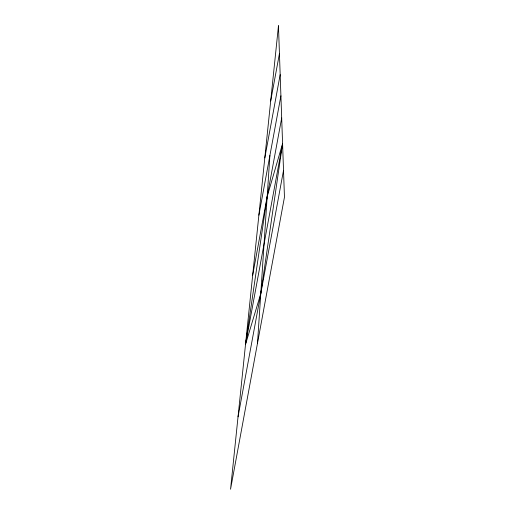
<?xml version="1.0" encoding="UTF-8"?>
<svg xmlns="http://www.w3.org/2000/svg" width="515" height="515" viewBox="0 0 515 515"><rect width="100%" height="100%" fill="white"/><g stroke="black" fill="none" stroke-linecap="round" stroke-linejoin="round"><path stroke-width="0.77" d="M257.5 343.209L269.899 155.498M282.581 143.601L260.777 293.608L245.52 344.406L267.188 196.55L282.581 143.601L245.52 344.406M270.684 100.998L279.439 53.579M264.8 157.931L280.173 74.636M258.884 215.186L280.913 95.809M252.685 275.119L281.686 117.98M238.033 416.828L283.52 170.388M278.467 25.75L230.546 489.25L284.454 197.168L278.467 25.75"/></g></svg>
